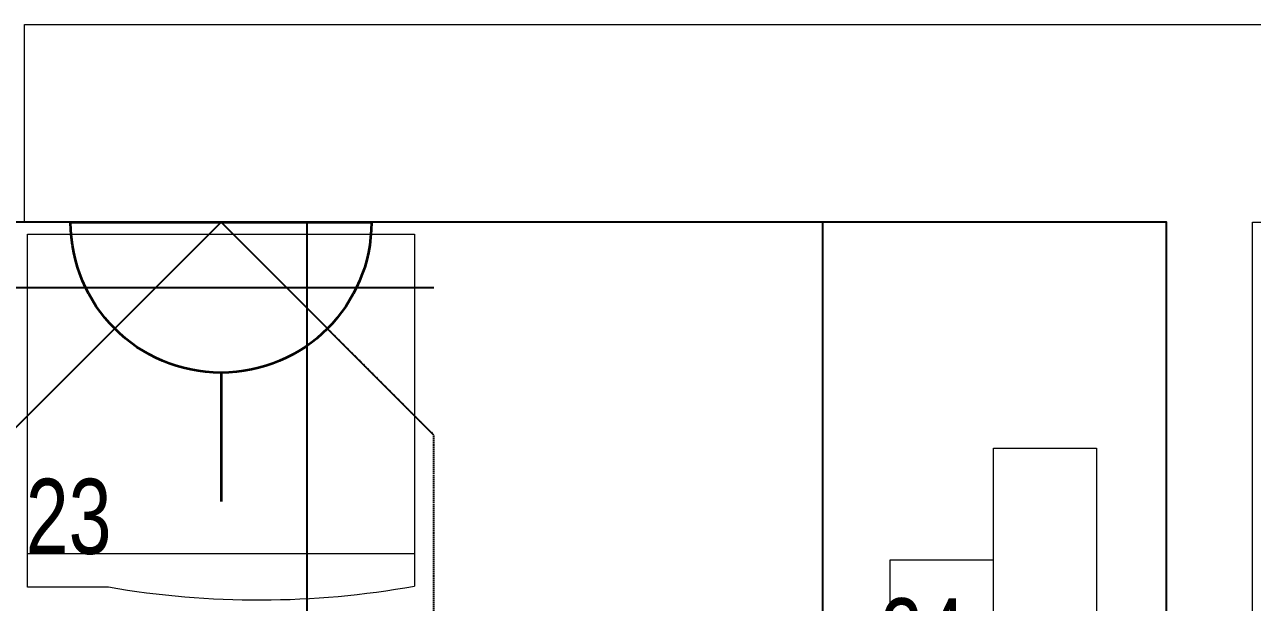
# Model space of a CAD drawing. Extents: x -12260 to 57327, y -29287 to 19916.
# Drawn here: x 21887 to 23316, y 8168 to 8840 of the extents above; entities that cross this region are included whole.
import ezdxf
from ezdxf.enums import TextEntityAlignment as Align

# ---------------------------------------------------------------- set-up
doc = ezdxf.new("R2010")
doc.units = 0
doc.header["$LTSCALE"] = 0.25
doc.linetypes.add('DASHDOT', pattern=[25.4, 12.7, -6.35, 0, -6.35])
doc.linetypes.add('HIDDEN', pattern=[9.525, 6.35, -3.175])
for name, color, linetype, lineweight in [('01-First Floor-FUR$0$72_EGR_EQP_TAG', 142, 'Continuous', 5), ('01-First Floor-FUR$0$LOADING', 253, 'Continuous', 5), ('01-First Floor-FUR$0$Walls', 251, 'Continuous', 5), ('E-LITE-CLNG-CNDT', 6, 'DASHDOT', 35), ('E-LITE-EXIT-NUMB', 6, 'Continuous', 25), ('E-POWR-FLOR-CNDT', 6, 'HIDDEN', 25), ('E-POWR-WALL @ 100', 4, 'Continuous', 35)]:
    doc.layers.add(name, color=color, linetype=linetype, lineweight=lineweight)
doc.layers.add('01-First Floor-FUR$0$FALSE CEILING', color=251, linetype='Continuous')
doc.styles.add('01-First Floor-FUR$0$X3G_ENTITY_257CFD', font='swisscl.ttf', dxfattribs={"height": 200})
doc.styles.add('DC_SIMPLEX', font='SIMPLEX.shx', dxfattribs={"width": 0.7})

# ---------------------------------------------------------------- blocks, each defined once
blk = doc.blocks.new('01-First Floor-FUR$0$D.122.06.11')
for points in [[(285783, 4268), (285783, 4268), (285783, 4388), (285713, 4388), (285643, 4388), (285643, 4268)], [(285513, 4148), (285913, 4148), (285913, 4268), (285513, 4268), (285513, 4148)]]:
    blk.add_lwpolyline(points)
blk = doc.blocks.new('01-First Floor-FUR$0$Dental Sterilizer')
at = {"layer": '01-First Floor-FUR$0$LOADING'}
for p, q in [((-40485.8, -32478.8, 0.1), (-40935.8, -32478.8, 0.1)), ((-40935.8, -32478.8, 0.1), (-40935.8, -32888.3, 0.1)), ((-40485.8, -32889.4, 0.1), (-40485.8, -32478.8, 0.1)), ((-40935.8, -32850.6, 0.1), (-40485.8, -32850.6, 0.1)), ((-40579.8, -32889.4, 0.1), (-40485.8, -32889.4, 0.1))]:
    blk.add_line(p, q, dxfattribs=at)
blk.add_arc((-40754.9, -31881.8, 0.1), 1022.7, 259.8109, 279.8595, dxfattribs=at)
blk = doc.blocks.new('01-First Floor-FUR')
at = {"layer": '01-First Floor-FUR$0$FALSE CEILING', "linetype": 'Continuous'}
for p, q in [((22215.6, 5110), (22215.6, 8610)), ((22815.6, 5110), (22815.6, 8610))]:
    blk.add_line(p, q, dxfattribs=at)
at = {"layer": '01-First Floor-FUR$0$FALSE CEILING'}
blk.add_lwpolyline([(19215.6, 5110), (23215.6, 5110), (23215.6, 8610), (19215.6, 8610)], close=True, dxfattribs=at)
at = {"layer": '01-First Floor-FUR$0$Walls'}
for p, q in [((21886.9, 8840, 0), (23465.6, 8840)), ((21886.9, 8610), (21886.9, 8840)), ((21886.9, 8610, 0), (23215.6, 8610)), ((23215.6, 6150), (23215.6, 8610)), ((23315.6, 8610), (23465.6, 8610)), ((23315.6, 6150), (23315.6, 8610))]:
    blk.add_line(p, q, dxfattribs=at)
at = {"layer": '01-First Floor-FUR$0$LOADING', "xscale": -1}
blk.add_blockref('01-First Floor-FUR$0$Dental Sterilizer', (-18595.3, 41074.8, -0.2), dxfattribs=at)
at = {"layer": '01-First Floor-FUR$0$LOADING', "xscale": -1, "rotation": 90}
blk.add_blockref('01-First Floor-FUR$0$D.122.06.11', (27282.2, 293860.4, -0.1), dxfattribs=at)
at = {"layer": '01-First Floor-FUR$0$72_EGR_EQP_TAG', "char_height": 87.47, "attachment_point": 2, "style": '01-First Floor-FUR$0$X3G_ENTITY_257CFD'}
for s, insert in [('23', (21938.2, 8311.6, -0.2)), ('24', (22932.1, 8172.6, -0.2))]:
    blk.add_mtext(s, dxfattribs=dict(at, insert=insert))
blk = doc.blocks.new('*U27')
blk.add_line((-1.75, 0), (-3.25, 0))
blk.add_lwpolyline([(0, 1.75, 1), (0, -1.75)], format="xyb", close=True)
at = {"layer": 'Defpoints'}
for p, q in [((-2.475, 2.475), (0, 0)), ((-0.758, -2.475), (-0.758, 2.475)), ((-2.475, -2.475), (0, 0))]:
    blk.add_line(p, q, dxfattribs=at)
at = {"layer": 'E-LITE-EXIT-NUMB', "style": 'DC_SIMPLEX', "width": 0.7, "flags": 8}
blk.add_attdef('TYPE', text='', height=2, rotation=360, dxfattribs=at).set_placement((-2.682, 5.238), align=Align.RIGHT)
blk.add_attdef('CIRCUIT', (2.682, 5.238), '', height=2, rotation=360, dxfattribs=at)

msp = doc.modelspace()

# ---------------------------------------------------------------- linework, layer by layer
at = {"layer": 'E-POWR-FLOR-CNDT'}
msp.add_lwpolyline([(23091.8, 7176.3), (22968.1, 7300), (22463, 7300, -0.414214), (22363, 7400), (22363, 8362.5), (22239.3, 8486.3)], format="xyb", dxfattribs=at)

# ---------------------------------------------------------------- block references
at = {"layer": 'E-LITE-CLNG-CNDT'}
msp.add_blockref('01-First Floor-FUR', (0, 0), dxfattribs=at)
at = {"layer": 'E-POWR-WALL @ 100', "xscale": -100, "yscale": 100, "zscale": 100, "rotation": 270}
msp.add_blockref('*U27', (22115.5, 8610, 0), dxfattribs=at)

doc.saveas('drawing.dxf')
